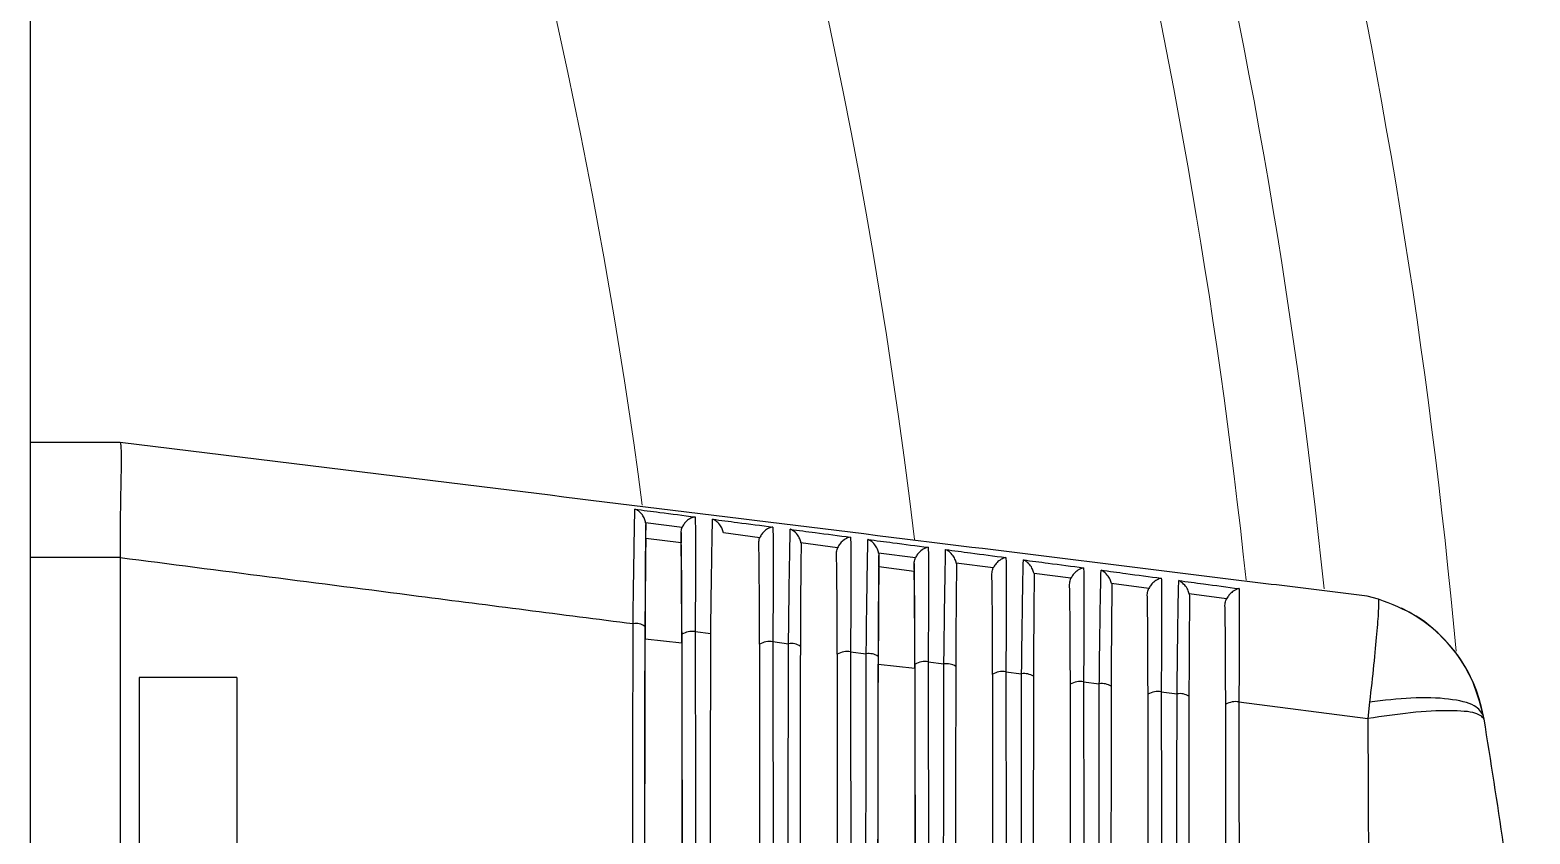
# Model space of a CAD drawing. Extents: x 11 to 120, y 2 to 94.
# Drawn here: x 117.9 to 119.097, y 40.831 to 41.473 of the extents above; entities that cross this region are included whole.
import ezdxf

# ---------------------------------------------------------------- set-up
doc = ezdxf.new("R2010")
doc.units = 0
doc.header["$MEASUREMENT"] = 0
doc.linetypes.add('SLD-Solid', pattern=[0])
doc.layers.add('OBJECT', color=7, linetype='CONTINUOUS')

msp = doc.modelspace()

# ---------------------------------------------------------------- linework, layer by layer
at = {"layer": 'OBJECT'}
for p, q in [((117.8996, 43.7039), (117.8996, 39.7263)), ((117.9716, 41.1439), (117.8996, 41.1439)), ((117.9716, 41.1439), (117.9716, 41.1439)), ((118.2602, 41.1085), (117.9716, 41.1439)), ((118.42, 41.0761), (118.3909, 41.0798)), ((118.391, 41.0674), (118.391, 41.0784)), ((118.4192, 41.0721), (118.4192, 41.0639)), ((118.482, 41.068), (118.4529, 41.0718)), ((118.4192, 41.0639), (118.391, 41.0674)), ((118.5441, 41.06), (118.5148, 41.0638)), ((117.8996, 41.0524), (117.9716, 41.0524)), ((117.9716, 41.0524), (117.9716, 41.0522)), ((117.9716, 41.0522), (117.9716, 40.8049)), ((118.6061, 41.0519), (118.5768, 41.0557)), ((118.577, 41.0446), (118.577, 41.0538)), ((118.6052, 41.0474), (118.6052, 41.0411)), ((118.6682, 41.0438), (118.6388, 41.0476)), ((118.6052, 41.0411), (118.577, 41.0446)), ((118.7303, 41.0356), (118.7008, 41.0395)), ((118.7924, 41.0274), (118.7627, 41.0313)), ((118.8544, 41.0192), (118.8247, 41.0231)), ((118.9758, 41.0189), (118.9667, 41.0212)), ((118.994, 41.0118), (118.994, 41.0118)), ((118.3904, 40.9873), (118.4197, 40.9841)), ((118.4304, 40.993), (118.4429, 40.9914)), ((118.4924, 40.985), (118.5049, 40.9833)), ((118.5544, 40.977), (118.5669, 40.9753)), ((118.5765, 40.967), (118.6057, 40.9638)), ((118.6163, 40.9689), (118.6289, 40.9673)), ((118.0646, 40.9564), (117.9866, 40.9564)), ((117.9866, 40.9564), (117.9866, 40.0814)), ((118.0646, 40.9564), (118.0646, 40.0814)), ((118.6783, 40.9609), (118.6909, 40.9593)), ((118.7403, 40.9529), (118.7529, 40.9513)), ((118.8023, 40.9449), (118.815, 40.9433)), ((118.8643, 40.9369), (118.9672, 40.9236)), ((118.9686, 40.9368), (118.9672, 40.9236)), ((119.06, 40.9232), (119.0595, 40.9256))]:
    msp.add_line(p, q, dxfattribs=at)
at = {"layer": 'OBJECT', "color": 7, "linetype": 'SLD-Solid', "lineweight": 15}
for radius, start, end in [(4.9469, 5.8957, 38.1921), (5.0469, 5.2128, 37.295), (4.8857, 6.053, 37.2704), (4.6263, 6.8, 32.8163), (4.4142, 7.4855, 28.2622)]:
    msp.add_arc((114.0116, 40.5189), radius, start, end, dxfattribs=at)
at = {"layer": 'OBJECT'}
for centre, radius, start, end in [((118.9415, 40.9039), 0.12, 10.4137, 64.0782), ((118.383, 40.9867), 0.0128, 54.9638, 99.4388), ((118.4278, 40.9786), 0.0146, 79.8633, 122.9875), ((118.4898, 40.9704), 0.0148, 79.977, 122.5329), ((118.507, 40.9704), 0.0131, 55.8999, 99.2559), ((118.5518, 40.9622), 0.015, 80.0907, 122.0712), ((118.569, 40.9622), 0.0133, 56.3729, 99.1654), ((118.6138, 40.954), 0.0152, 80.2012, 121.616), ((118.631, 40.954), 0.0134, 56.8451, 99.0729), ((118.6757, 40.9458), 0.0154, 80.317, 121.1525), ((118.693, 40.9459), 0.0136, 57.331, 98.9742), ((118.7377, 40.9376), 0.0156, 80.4314, 120.6864), ((118.7551, 40.9377), 0.0138, 57.8149, 98.8744), ((118.7997, 40.9294), 0.0158, 80.554, 120.2117), ((118.8171, 40.9295), 0.014, 58.3041, 98.7733), ((118.8617, 40.9211), 0.016, 80.6785, 119.7347)]:
    msp.add_arc(centre, radius, start, end, dxfattribs=at)
for centre, major_axis, start_param, end_param in [((118.4092, 40.5189), (0, 2.2176), 1.353401, 1.788192), ((118.401, 40.5189), (0, 2.217), 4.497874, 4.926904), ((118.463, 40.5189), (0, 2.2137), 4.501238, 4.923539), ((118.5332, 40.5189), (0, 2.2111), 1.360135, 1.781458), ((118.525, 40.5189), (0, 2.2105), 4.504611, 4.920167), ((118.5952, 40.5189), (0, 2.2078), 1.363514, 1.778079), ((118.587, 40.5189), (0, 2.2072), 4.507992, 4.916786), ((118.6572, 40.5189), (0, 2.2046), 1.366901, 1.774692), ((118.649, 40.5189), (0, 2.204), 4.511381, 4.913397), ((118.7192, 40.5189), (0, 2.2013), 1.370296, 1.771297), ((118.711, 40.5189), (0, 2.2007), 4.514778, 4.91), ((118.7812, 40.5189), (0, 2.1981), 1.373699, 1.767893), ((118.773, 40.5189), (0, 2.1975), 4.518183, 4.906595), ((118.8432, 40.5189), (0, 2.1948), 1.377111, 1.764481), ((118.835, 40.5189), (0, 2.1942), 4.521597, 4.903181)]:
    msp.add_ellipse(centre, major_axis=major_axis, ratio=0.008727, start_param=start_param, end_param=end_param, dxfattribs=at)
for points, knots in [([(117.9716, 41.1439), (117.9719, 41.1425), (117.9724, 41.1398), (117.9723, 41.119), (117.9715, 41.0893), (117.9716, 41.0644), (117.9716, 41.0524)], [0, 0, 0, 0, 0.253584, 0.507164, 0.760847, 1, 1, 1, 1]), ([(118.9667, 41.0212), (118.961, 41.0219), (118.9326, 41.0255), (118.8132, 41.0402), (118.5834, 41.0687), (118.3763, 41.0942), (118.2602, 41.1085)], [0, 0, 0, 0, 0.024148, 0.120739, 0.507103, 1, 1, 1, 1]), ([(118.3809, 40.9994), (118.3809, 41.0058), (118.3812, 41.0253), (118.3816, 41.0545), (118.382, 41.0775), (118.3822, 41.0874), (118.3823, 41.0901), (118.3823, 41.0908)], [0, 0, 0, 0, 0.1473771, 0.4444966, 0.7411547, 0.9402224, 1, 1, 1, 1]), ([(118.3823, 41.0908), (118.3889, 41.0899), (118.4049, 41.0878), (118.421, 41.0858), (118.4304, 41.0845)], [0, 0, 0, 0, 0.412558, 1, 1, 1, 1]), ([(118.3909, 41.0798), (118.3907, 41.0809), (118.3901, 41.0833), (118.3881, 41.0867), (118.3854, 41.0893), (118.3833, 41.0904), (118.3823, 41.0907), (118.3823, 41.0908)], [0, 0, 0, 0, 0.192784, 0.429644, 0.749307, 0.992251, 1, 1, 1, 1]), ([(118.4304, 41.0845), (118.4304, 41.0845), (118.4292, 41.0844), (118.4269, 41.0837), (118.4238, 41.0817), (118.4214, 41.079), (118.4204, 41.077), (118.42, 41.0761)], [0, 0, 0, 0, 0.007981, 0.2991024, 0.6029171, 0.8007069, 1, 1, 1, 1]), ([(118.4304, 41.0845), (118.4304, 41.0839), (118.4305, 41.0816), (118.4306, 41.073), (118.4307, 41.0529), (118.4306, 41.023), (118.4304, 41.0015), (118.4304, 40.993)], [0, 0, 0, 0, 0.059552, 0.208065, 0.505163, 0.802607, 1, 1, 1, 1]), ([(118.4429, 40.9914), (118.4429, 40.9978), (118.4432, 41.0173), (118.4436, 41.0466), (118.444, 41.0694), (118.4442, 41.0793), (118.4443, 41.0821), (118.4443, 41.0827)], [0, 0, 0, 0, 0.148954, 0.44926, 0.7491, 0.940502, 1, 1, 1, 1]), ([(118.4443, 41.0827), (118.4509, 41.0819), (118.4669, 41.0798), (118.483, 41.0777), (118.4924, 41.0765)], [0, 0, 0, 0, 0.412524, 1, 1, 1, 1]), ([(118.4529, 41.0718), (118.4526, 41.0729), (118.4521, 41.0753), (118.4499, 41.0788), (118.4473, 41.0813), (118.4452, 41.0824), (118.4443, 41.0827), (118.4443, 41.0827)], [0, 0, 0, 0, 0.197186, 0.440794, 0.768921, 0.992186, 1, 1, 1, 1]), ([(118.391, 41.0784), (118.3909, 41.0735), (118.3907, 41.0638), (118.3904, 41.035), (118.3904, 41.0103), (118.3903, 40.9972)], [0, 0, 0, 0, 0.3208634, 0.6416822, 1, 1, 1, 1]), ([(118.3909, 41.0798), (118.3909, 41.0798), (118.3909, 41.0793), (118.391, 41.0789), (118.391, 41.0784)], [0, 0, 0, 0, 0.020415, 1, 1, 1, 1]), ([(118.4192, 41.0721), (118.4193, 41.0733), (118.4194, 41.0747), (118.4199, 41.0759), (118.42, 41.0761)], [0, 0, 0, 0, 0.904066, 1, 1, 1, 1]), ([(118.4199, 40.9908), (118.4198, 41.0027), (118.4198, 41.0264), (118.4195, 41.056), (118.4193, 41.0666), (118.4192, 41.0721)], [0, 0, 0, 0, 0.327832, 0.655734, 1, 1, 1, 1]), ([(118.4924, 41.0765), (118.4924, 41.0765), (118.4913, 41.0764), (118.489, 41.0757), (118.486, 41.0737), (118.4835, 41.071), (118.4825, 41.069), (118.482, 41.068)], [0, 0, 0, 0, 0.008059, 0.282723, 0.5938, 0.796114, 1, 1, 1, 1]), ([(118.4924, 41.0765), (118.4924, 41.0758), (118.4925, 41.0734), (118.4926, 41.0645), (118.4927, 41.044), (118.4926, 41.0142), (118.4924, 40.9931), (118.4924, 40.985)], [0, 0, 0, 0, 0.059276, 0.209421, 0.509831, 0.810599, 1, 1, 1, 1]), ([(118.5049, 40.9833), (118.505, 40.9898), (118.5052, 41.0093), (118.5056, 41.0386), (118.506, 41.0613), (118.5062, 41.0712), (118.5063, 41.074), (118.5063, 41.0747)], [0, 0, 0, 0, 0.150604, 0.454245, 0.75741, 0.940779, 1, 1, 1, 1]), ([(118.5063, 41.0747), (118.5129, 41.0738), (118.5289, 41.0717), (118.545, 41.0696), (118.5544, 41.0684)], [0, 0, 0, 0, 0.412499, 1, 1, 1, 1]), ([(118.5148, 41.0638), (118.5146, 41.0649), (118.514, 41.0673), (118.5118, 41.0708), (118.5091, 41.0733), (118.5071, 41.0744), (118.5063, 41.0747), (118.5063, 41.0747)], [0, 0, 0, 0, 0.201833, 0.452548, 0.789383, 0.992118, 1, 1, 1, 1]), ([(118.391, 41.0674), (118.3909, 41.0599), (118.3907, 41.0448), (118.3905, 41.0147), (118.3905, 40.9946), (118.3904, 40.9873)], [0, 0, 0, 0, 0.390005, 0.779955, 1, 1, 1, 1]), ([(118.4197, 40.9841), (118.4197, 40.997), (118.4196, 41.0229), (118.4194, 41.0493), (118.4193, 41.0602), (118.4192, 41.0639)], [0, 0, 0, 0, 0.396562, 0.793191, 1, 1, 1, 1]), ([(118.4812, 41.0639), (118.4813, 41.0651), (118.4814, 41.0666), (118.482, 41.0679), (118.482, 41.068)], [0, 0, 0, 0, 0.873723, 1, 1, 1, 1]), ([(118.4818, 40.9829), (118.4818, 40.9947), (118.4817, 41.0185), (118.4815, 41.0478), (118.4813, 41.0585), (118.4812, 41.0639)], [0, 0, 0, 0, 0.331872, 0.663816, 1, 1, 1, 1]), ([(118.515, 41.0621), (118.5149, 41.0568), (118.5147, 41.0463), (118.5145, 41.0174), (118.5144, 40.9935), (118.5144, 40.9813)], [0, 0, 0, 0, 0.328834, 0.657618, 1, 1, 1, 1]), ([(118.5148, 41.0638), (118.5149, 41.0637), (118.5149, 41.0631), (118.515, 41.0626), (118.515, 41.0621)], [0, 0, 0, 0, 0.161904, 1, 1, 1, 1]), ([(118.5432, 41.0557), (118.5433, 41.0569), (118.5435, 41.0584), (118.544, 41.0598), (118.5441, 41.06)], [0, 0, 0, 0, 0.845417, 1, 1, 1, 1]), ([(118.5544, 41.0684), (118.5544, 41.0684), (118.5536, 41.0683), (118.5515, 41.0678), (118.5486, 41.066), (118.5457, 41.0632), (118.5446, 41.061), (118.5441, 41.06)], [0, 0, 0, 0, 0.008151, 0.206913, 0.537757, 0.791264, 1, 1, 1, 1]), ([(118.5544, 41.0684), (118.5544, 41.0677), (118.5545, 41.0651), (118.5546, 41.056), (118.5547, 41.0351), (118.5546, 41.0053), (118.5544, 40.9847), (118.5544, 40.977)], [0, 0, 0, 0, 0.059002, 0.210856, 0.514734, 0.818981, 1, 1, 1, 1]), ([(118.5669, 40.9753), (118.567, 40.9818), (118.5672, 41.0014), (118.5676, 41.0307), (118.568, 41.0531), (118.5682, 41.063), (118.5683, 41.0659), (118.5683, 41.0666)], [0, 0, 0, 0, 0.1523344, 0.4594619, 0.7661097, 0.9410542, 1, 1, 1, 1]), ([(118.5683, 41.0666), (118.5749, 41.0657), (118.5909, 41.0636), (118.607, 41.0615), (118.6164, 41.0603)], [0, 0, 0, 0, 0.4124608, 1, 1, 1, 1]), ([(118.5768, 41.0557), (118.5765, 41.0568), (118.5759, 41.0593), (118.5736, 41.0628), (118.571, 41.0653), (118.569, 41.0663), (118.5683, 41.0666), (118.5683, 41.0666)], [0, 0, 0, 0, 0.2067549, 0.4649306, 0.8107333, 0.9920503, 1, 1, 1, 1]), ([(118.6164, 41.0603), (118.6164, 41.0603), (118.6157, 41.0602), (118.6137, 41.0596), (118.6108, 41.058), (118.6079, 41.0551), (118.6067, 41.0529), (118.6061, 41.0519)], [0, 0, 0, 0, 0.0082328, 0.187014, 0.5256428, 0.7861956, 1, 1, 1, 1]), ([(118.6164, 41.0603), (118.6164, 41.0595), (118.6165, 41.0568), (118.6166, 41.0474), (118.6166, 41.0261), (118.6165, 40.9965), (118.6164, 40.9762), (118.6163, 40.9689)], [0, 0, 0, 0, 0.058731, 0.212374, 0.519887, 0.827778, 1, 1, 1, 1]), ([(118.6289, 40.9673), (118.629, 40.9738), (118.6292, 40.9934), (118.6296, 41.0228), (118.63, 41.045), (118.6302, 41.0549), (118.6303, 41.0577), (118.6303, 41.0585)], [0, 0, 0, 0, 0.1541427, 0.4649256, 0.7752224, 0.9413264, 1, 1, 1, 1]), ([(118.6303, 41.0585), (118.6369, 41.0576), (118.6529, 41.0555), (118.669, 41.0534), (118.6784, 41.0521)], [0, 0, 0, 0, 0.41243, 1, 1, 1, 1]), ([(118.6388, 41.0476), (118.6385, 41.0488), (118.6378, 41.0513), (118.6354, 41.0548), (118.6328, 41.0572), (118.6309, 41.0582), (118.6303, 41.0584), (118.6303, 41.0585)], [0, 0, 0, 0, 0.211945, 0.477994, 0.832959, 0.991973, 1, 1, 1, 1]), ([(117.9716, 41.0522), (118.0509, 41.0419), (118.1873, 41.0243), (118.3238, 41.0067), (118.3809, 40.9994)], [0, 0, 0, 0, 0.58145, 1, 1, 1, 1]), ([(118.5438, 40.9749), (118.5438, 40.9868), (118.5437, 41.0106), (118.5435, 41.0395), (118.5433, 41.0503), (118.5432, 41.0557)], [0, 0, 0, 0, 0.336122, 0.672317, 1, 1, 1, 1]), ([(118.577, 41.0538), (118.5769, 41.0484), (118.5767, 41.0375), (118.5765, 41.0086), (118.5764, 40.9851), (118.5764, 40.9733)], [0, 0, 0, 0, 0.333137, 0.666223, 1, 1, 1, 1]), ([(118.5768, 41.0557), (118.5768, 41.0556), (118.5769, 41.055), (118.577, 41.0543), (118.577, 41.0538)], [0, 0, 0, 0, 0.2142359, 1, 1, 1, 1]), ([(118.6052, 41.0474), (118.6053, 41.0487), (118.6055, 41.0502), (118.606, 41.0516), (118.6061, 41.0519)], [0, 0, 0, 0, 0.819079, 1, 1, 1, 1]), ([(118.6058, 40.9669), (118.6058, 40.9788), (118.6057, 41.0027), (118.6055, 41.0313), (118.6053, 41.0422), (118.6052, 41.0474)], [0, 0, 0, 0, 0.340602, 0.681277, 1, 1, 1, 1]), ([(118.639, 41.0456), (118.6389, 41.0399), (118.6387, 41.0287), (118.6385, 40.9997), (118.6384, 40.9766), (118.6384, 40.9653)], [0, 0, 0, 0, 0.3376753, 0.675297, 1, 1, 1, 1]), ([(118.6388, 41.0476), (118.6388, 41.0475), (118.6389, 41.0468), (118.639, 41.0461), (118.639, 41.0456)], [0, 0, 0, 0, 0.257499, 1, 1, 1, 1]), ([(118.6784, 41.0521), (118.6784, 41.0521), (118.6777, 41.052), (118.6758, 41.0515), (118.673, 41.0499), (118.67, 41.047), (118.6688, 41.0448), (118.6682, 41.0438)], [0, 0, 0, 0, 0.0083397, 0.1664076, 0.5129726, 0.7808605, 1, 1, 1, 1]), ([(118.6784, 41.0521), (118.6784, 41.0513), (118.6785, 41.0485), (118.6786, 41.0388), (118.6786, 41.017), (118.6785, 40.9875), (118.6784, 40.9677), (118.6783, 40.9609)], [0, 0, 0, 0, 0.058464, 0.213982, 0.525308, 0.837022, 1, 1, 1, 1]), ([(118.6909, 40.9593), (118.691, 40.9658), (118.6912, 40.9854), (118.6916, 41.0148), (118.692, 41.0368), (118.6922, 41.0467), (118.6923, 41.0495), (118.6923, 41.0503)], [0, 0, 0, 0, 0.1560423, 0.4706588, 0.7847806, 0.9415952, 1, 1, 1, 1]), ([(118.6923, 41.0503), (118.6989, 41.0494), (118.7149, 41.0473), (118.731, 41.0452), (118.7404, 41.0439)], [0, 0, 0, 0, 0.412395, 1, 1, 1, 1]), ([(118.7008, 41.0395), (118.7004, 41.0406), (118.6997, 41.0432), (118.6973, 41.0468), (118.6947, 41.0491), (118.6929, 41.05), (118.6923, 41.0503), (118.6923, 41.0503)], [0, 0, 0, 0, 0.217462, 0.491763, 0.856162, 0.991897, 1, 1, 1, 1]), ([(118.577, 41.0446), (118.5769, 41.0364), (118.5767, 41.02), (118.5766, 40.9907), (118.5765, 40.9724), (118.5765, 40.967)], [0, 0, 0, 0, 0.414011, 0.827965, 1, 1, 1, 1]), ([(118.6057, 40.9638), (118.6056, 40.9785), (118.6056, 41.0062), (118.6054, 41.03), (118.6052, 41.0393), (118.6052, 41.0411)], [0, 0, 0, 0, 0.47755, 0.899062, 1, 1, 1, 1]), ([(118.6672, 41.0391), (118.6673, 41.0404), (118.6675, 41.042), (118.6681, 41.0435), (118.6682, 41.0438)], [0, 0, 0, 0, 0.794527, 1, 1, 1, 1]), ([(118.6678, 40.9589), (118.6678, 40.9709), (118.6677, 40.9947), (118.6675, 41.023), (118.6673, 41.0339), (118.6672, 41.0391)], [0, 0, 0, 0, 0.345326, 0.690724, 1, 1, 1, 1]), ([(118.701, 41.0373), (118.7009, 41.0314), (118.7007, 41.0198), (118.7005, 40.9908), (118.7004, 40.9682), (118.7004, 40.9573)], [0, 0, 0, 0, 0.342466, 0.684876, 1, 1, 1, 1]), ([(118.7008, 41.0395), (118.7008, 41.0393), (118.7009, 41.0385), (118.701, 41.0378), (118.701, 41.0373)], [0, 0, 0, 0, 0.29357, 1, 1, 1, 1]), ([(118.7292, 41.0307), (118.7293, 41.032), (118.7295, 41.0337), (118.7301, 41.0353), (118.7303, 41.0356)], [0, 0, 0, 0, 0.771753, 1, 1, 1, 1]), ([(118.7404, 41.0439), (118.7404, 41.0439), (118.7398, 41.0438), (118.738, 41.0433), (118.7352, 41.0417), (118.7321, 41.0389), (118.7309, 41.0366), (118.7303, 41.0356)], [0, 0, 0, 0, 0.008435, 0.145045, 0.499687, 0.77523, 1, 1, 1, 1]), ([(118.7404, 41.0439), (118.7404, 41.0431), (118.7405, 41.0402), (118.7406, 41.0301), (118.7406, 41.0079), (118.7405, 40.9786), (118.7404, 40.9592), (118.7403, 40.9529)], [0, 0, 0, 0, 0.058197, 0.215686, 0.531014, 0.846742, 1, 1, 1, 1]), ([(118.7529, 40.9513), (118.753, 40.9578), (118.7532, 40.9774), (118.7536, 41.0069), (118.754, 41.0287), (118.7542, 41.0384), (118.7543, 41.0413), (118.7543, 41.0421)], [0, 0, 0, 0, 0.158036, 0.476676, 0.794816, 0.94186, 1, 1, 1, 1]), ([(118.7543, 41.0421), (118.7609, 41.0412), (118.7769, 41.039), (118.793, 41.0369), (118.8024, 41.0357)], [0, 0, 0, 0, 0.412358, 1, 1, 1, 1]), ([(118.7627, 41.0313), (118.7624, 41.0325), (118.7616, 41.0351), (118.7591, 41.0387), (118.7565, 41.0409), (118.7548, 41.0418), (118.7543, 41.042), (118.7543, 41.0421)], [0, 0, 0, 0, 0.22327, 0.506267, 0.88029, 0.991786, 1, 1, 1, 1]), ([(118.8024, 41.0357), (118.8024, 41.0356), (118.8019, 41.0356), (118.8002, 41.0351), (118.7974, 41.0336), (118.7943, 41.0307), (118.793, 41.0284), (118.7924, 41.0274)], [0, 0, 0, 0, 0.008542, 0.122923, 0.485792, 0.769311, 1, 1, 1, 1]), ([(118.8024, 41.0357), (118.8024, 41.0348), (118.8025, 41.0317), (118.8026, 41.0214), (118.8026, 40.9988), (118.8025, 40.9696), (118.8023, 40.9507), (118.8023, 40.9449)], [0, 0, 0, 0, 0.0579362, 0.2174947, 0.53703, 0.8569756, 1, 1, 1, 1]), ([(118.815, 40.9433), (118.815, 40.9498), (118.8153, 40.9694), (118.8156, 40.999), (118.816, 41.0205), (118.8162, 41.0302), (118.8163, 41.033), (118.8163, 41.0338)], [0, 0, 0, 0, 0.16013, 0.483001, 0.805362, 0.942124, 1, 1, 1, 1]), ([(118.8163, 41.0338), (118.8229, 41.0329), (118.8389, 41.0308), (118.855, 41.0286), (118.8644, 41.0273)], [0, 0, 0, 0, 0.412318, 1, 1, 1, 1]), ([(118.8247, 41.0231), (118.8243, 41.0243), (118.8235, 41.0269), (118.8209, 41.0306), (118.8183, 41.0327), (118.8167, 41.0336), (118.8163, 41.0338), (118.8163, 41.0338)], [0, 0, 0, 0, 0.229449, 0.521602, 0.905435, 0.991712, 1, 1, 1, 1]), ([(118.7298, 40.951), (118.7298, 40.9629), (118.7297, 40.9868), (118.7295, 41.0148), (118.7293, 41.0257), (118.7292, 41.0307)], [0, 0, 0, 0, 0.3503156, 0.7007065, 1, 1, 1, 1]), ([(118.763, 41.0289), (118.7629, 41.0229), (118.7627, 41.0109), (118.7625, 40.9819), (118.7624, 40.9597), (118.7624, 40.9493)], [0, 0, 0, 0, 0.34753, 0.695002, 1, 1, 1, 1]), ([(118.7627, 41.0313), (118.7628, 41.0311), (118.7629, 41.0303), (118.763, 41.0294), (118.763, 41.0289)], [0, 0, 0, 0, 0.324157, 1, 1, 1, 1]), ([(118.7912, 41.0223), (118.7913, 41.0237), (118.7915, 41.0254), (118.7922, 41.027), (118.7924, 41.0274)], [0, 0, 0, 0, 0.750473, 1, 1, 1, 1]), ([(118.7918, 40.943), (118.7917, 40.9549), (118.7917, 40.9788), (118.7915, 41.0065), (118.7913, 41.0174), (118.7912, 41.0223)], [0, 0, 0, 0, 0.355594, 0.711265, 1, 1, 1, 1]), ([(118.8247, 41.0231), (118.8247, 41.0228), (118.8249, 41.0219), (118.825, 41.0211), (118.825, 41.0205)], [0, 0, 0, 0, 0.349878, 1, 1, 1, 1]), ([(118.8644, 41.0273), (118.8644, 41.0273), (118.864, 41.0273), (118.8623, 41.0268), (118.8596, 41.0253), (118.8564, 41.0225), (118.8551, 41.0202), (118.8544, 41.0192)], [0, 0, 0, 0, 0.008654, 0.099988, 0.471215, 0.763091, 1, 1, 1, 1]), ([(118.8644, 41.0273), (118.8644, 41.0265), (118.8645, 41.0233), (118.8646, 41.0126), (118.8646, 40.9896), (118.8645, 40.9606), (118.8643, 40.9422), (118.8643, 40.9369)], [0, 0, 0, 0, 0.057678, 0.219413, 0.543377, 0.867765, 1, 1, 1, 1]), ([(118.825, 41.0205), (118.8249, 41.0143), (118.8247, 41.0019), (118.8245, 40.9729), (118.8245, 40.9512), (118.8244, 40.9414)], [0, 0, 0, 0, 0.352893, 0.705725, 1, 1, 1, 1]), ([(118.8532, 41.0139), (118.8533, 41.0152), (118.8535, 41.0171), (118.8542, 41.0187), (118.8544, 41.0192)], [0, 0, 0, 0, 0.730749, 1, 1, 1, 1]), ([(118.8538, 40.935), (118.8537, 40.947), (118.8537, 40.9709), (118.8535, 40.9982), (118.8533, 41.0091), (118.8532, 41.0139)], [0, 0, 0, 0, 0.361187, 0.722454, 1, 1, 1, 1]), ([(118.9758, 41.0189), (118.9758, 41.0162), (118.9758, 41.0107), (118.9743, 40.992), (118.972, 40.9673), (118.9697, 40.9469), (118.9686, 40.9368)], [0, 0, 0, 0, 0.2499997, 0.4999993, 0.7500001, 1, 1, 1, 1]), ([(119.0595, 40.9256), (119.0567, 40.9363), (119.051, 40.9576), (119.0318, 40.9849), (119.0067, 41.007), (118.9861, 41.0149), (118.9758, 41.0189)], [0, 0, 0, 0, 0.250001, 0.499999, 0.750001, 1, 1, 1, 1]), ([(118.3809, 40.0384), (118.3808, 40.045), (118.3808, 40.0775), (118.3805, 40.2153), (118.3804, 40.4398), (118.3804, 40.73), (118.3807, 40.9096), (118.3809, 40.9994)], [0, 0, 0, 0, 0.0206636, 0.1033312, 0.4348087, 0.7174044, 1, 1, 1, 1]), ([(118.39, 40.5189), (118.39, 40.5977), (118.3901, 40.7552), (118.3903, 40.91), (118.3904, 40.9873)], [0, 0, 0, 0, 0.500491, 1, 1, 1, 1]), ([(118.4304, 40.993), (118.4304, 40.9864), (118.4305, 40.9539), (118.4307, 40.816), (118.4309, 40.5937), (118.4308, 40.3079), (118.4305, 40.1325), (118.4304, 40.0448)], [0, 0, 0, 0, 0.020946, 0.104745, 0.44076, 0.72038, 1, 1, 1, 1]), ([(118.4429, 40.0465), (118.4429, 40.053), (118.4428, 40.0856), (118.4426, 40.2234), (118.4424, 40.4452), (118.4425, 40.7299), (118.4427, 40.9042), (118.4429, 40.9914)], [0, 0, 0, 0, 0.021019, 0.105106, 0.44228, 0.72114, 1, 1, 1, 1]), ([(118.4197, 40.9841), (118.4199, 40.8908), (118.4201, 40.7369), (118.4202, 40.5805), (118.4202, 40.5189)], [0, 0, 0, 0, 0.605765, 1, 1, 1, 1]), ([(118.4924, 40.985), (118.4924, 40.9784), (118.4924, 40.9458), (118.4927, 40.8079), (118.4928, 40.5882), (118.4928, 40.3079), (118.4925, 40.1379), (118.4924, 40.0528)], [0, 0, 0, 0, 0.021311, 0.106568, 0.448432, 0.724216, 1, 1, 1, 1]), ([(118.5049, 40.0545), (118.5049, 40.061), (118.5048, 40.0936), (118.5046, 40.2316), (118.5044, 40.4507), (118.5045, 40.7299), (118.5047, 40.8989), (118.5049, 40.9833)], [0, 0, 0, 0, 0.021386, 0.106942, 0.450009, 0.725004, 1, 1, 1, 1]), ([(118.5544, 40.977), (118.5544, 40.9704), (118.5544, 40.9378), (118.5546, 40.7997), (118.5548, 40.5827), (118.5547, 40.308), (118.5545, 40.1432), (118.5544, 40.0609)], [0, 0, 0, 0, 0.0216885, 0.1084547, 0.456373, 0.7281864, 1, 1, 1, 1]), ([(118.5669, 40.0625), (118.5669, 40.069), (118.5668, 40.1016), (118.5666, 40.2397), (118.5664, 40.4562), (118.5665, 40.7298), (118.5668, 40.8935), (118.5669, 40.9753)], [0, 0, 0, 0, 0.021766, 0.108843, 0.45801, 0.729005, 1, 1, 1, 1]), ([(118.5761, 40.5189), (118.5761, 40.5781), (118.5761, 40.7286), (118.5764, 40.8769), (118.5765, 40.967)], [0, 0, 0, 0, 0.393082, 1, 1, 1, 1]), ([(118.6057, 40.9638), (118.6058, 40.8703), (118.6061, 40.7229), (118.6061, 40.5735), (118.6061, 40.5189)], [0, 0, 0, 0, 0.634567, 1, 1, 1, 1]), ([(118.6163, 40.9689), (118.6164, 40.9624), (118.6164, 40.9297), (118.6166, 40.7916), (118.6168, 40.5772), (118.6167, 40.308), (118.6165, 40.1486), (118.6163, 40.0689)], [0, 0, 0, 0, 0.022079, 0.110409, 0.464597, 0.732299, 1, 1, 1, 1]), ([(118.6289, 40.0705), (118.6289, 40.077), (118.6288, 40.1097), (118.6286, 40.2478), (118.6285, 40.4617), (118.6285, 40.7298), (118.6288, 40.8881), (118.6289, 40.9673)], [0, 0, 0, 0, 0.02216, 0.110812, 0.466297, 0.733148, 1, 1, 1, 1]), ([(118.6783, 40.9609), (118.6783, 40.9544), (118.6784, 40.9217), (118.6786, 40.7835), (118.6788, 40.5717), (118.6787, 40.3081), (118.6784, 40.1539), (118.6783, 40.0769)], [0, 0, 0, 0, 0.022484, 0.112433, 0.473119, 0.73656, 1, 1, 1, 1]), ([(118.6909, 40.0785), (118.6909, 40.085), (118.6909, 40.1177), (118.6906, 40.2559), (118.6905, 40.4672), (118.6906, 40.7297), (118.6908, 40.8828), (118.6909, 40.9593)], [0, 0, 0, 0, 0.022568, 0.112852, 0.474885, 0.737443, 1, 1, 1, 1]), ([(118.7403, 40.9529), (118.7403, 40.9464), (118.7404, 40.9137), (118.7406, 40.7754), (118.7407, 40.5663), (118.7406, 40.3081), (118.7404, 40.1593), (118.7403, 40.0849)], [0, 0, 0, 0, 0.022904, 0.114532, 0.481956, 0.740978, 1, 1, 1, 1]), ([(118.7529, 40.0865), (118.7529, 40.0931), (118.7529, 40.1258), (118.7527, 40.2641), (118.7525, 40.4727), (118.7526, 40.7297), (118.7528, 40.8774), (118.7529, 40.9513)], [0, 0, 0, 0, 0.022991, 0.114969, 0.483793, 0.741896, 1, 1, 1, 1]), ([(118.8023, 40.9449), (118.8023, 40.9384), (118.8024, 40.9056), (118.8026, 40.7673), (118.8027, 40.5608), (118.8026, 40.3081), (118.8024, 40.1646), (118.8023, 40.0929)], [0, 0, 0, 0, 0.023339, 0.116711, 0.491126, 0.745563, 1, 1, 1, 1]), ([(118.815, 40.0945), (118.8149, 40.1011), (118.8149, 40.1338), (118.8147, 40.2722), (118.8146, 40.4781), (118.8146, 40.7297), (118.8148, 40.8721), (118.815, 40.9433)], [0, 0, 0, 0, 0.02343, 0.117164, 0.493038, 0.746519, 1, 1, 1, 1]), ([(119.0595, 40.9256), (119.0578, 40.9286), (119.0542, 40.9347), (119.0331, 40.9398), (119.0033, 40.9409), (118.9799, 40.9381), (118.9686, 40.9368)], [0, 0, 0, 0, 0.241561, 0.499999, 0.758437, 1, 1, 1, 1]), ([(118.8643, 40.9369), (118.8643, 40.9304), (118.8643, 40.8976), (118.8645, 40.7592), (118.8647, 40.5553), (118.8646, 40.3082), (118.8644, 40.17), (118.8643, 40.1009)], [0, 0, 0, 0, 0.023792, 0.118973, 0.500647, 0.750324, 1, 1, 1, 1]), ([(119.06, 40.9232), (119.0584, 40.925), (119.0551, 40.9287), (119.0337, 40.9304), (119.003, 40.9289), (118.9789, 40.9253), (118.9672, 40.9236)], [0, 0, 0, 0, 0.24117, 0.5, 0.758828, 1, 1, 1, 1]), ([(118.9672, 40.9236), (118.9675, 40.8571), (118.9681, 40.723), (118.9682, 40.5873), (118.9682, 40.5189)], [0, 0, 0, 0, 0.496376, 1, 1, 1, 1]), ([(119.0966, 40.5189), (119.0951, 40.5867), (119.092, 40.7223), (119.0707, 40.8562), (119.06, 40.9232)], [0, 0, 0, 0, 0.5, 1, 1, 1, 1])]:
    msp.add_open_spline(points, degree=3, knots=knots, dxfattribs=at)

doc.saveas('drawing.dxf')
